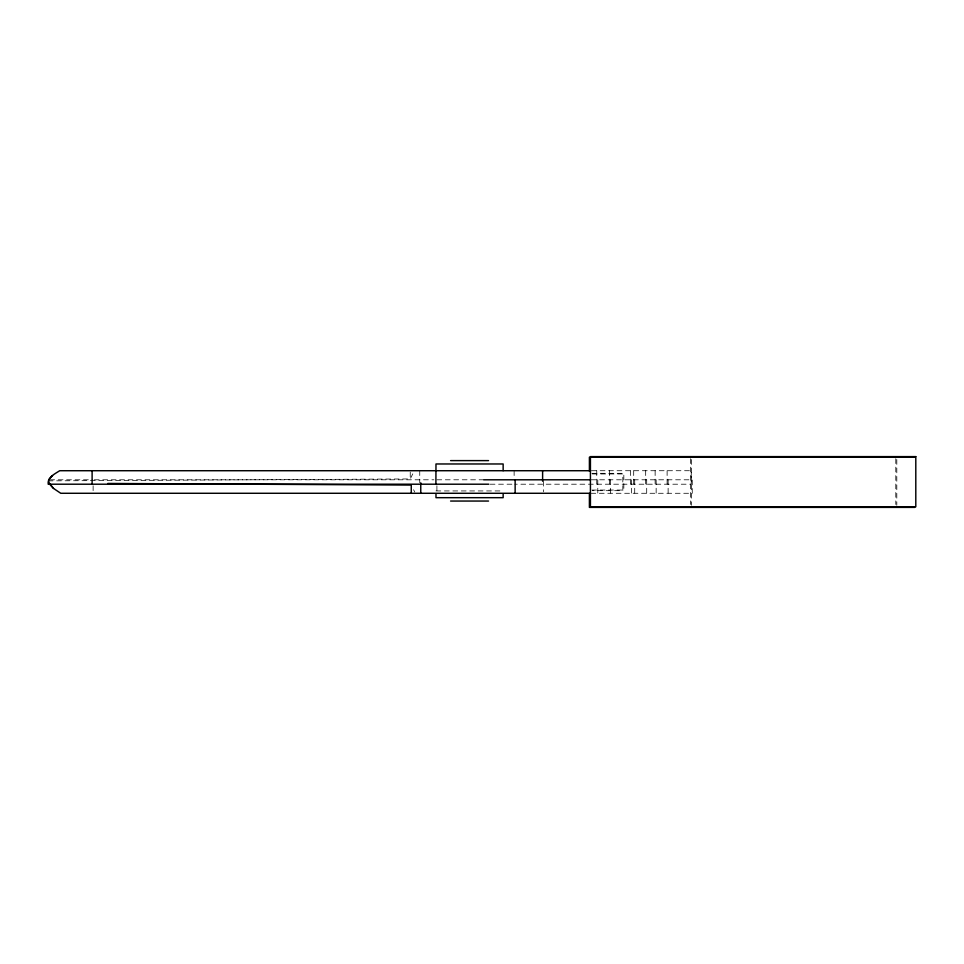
<?xml version="1.0" encoding="UTF-8"?>
<svg xmlns="http://www.w3.org/2000/svg" width="964" height="964" viewBox="0 0 964 964"><rect width="100%" height="100%" fill="white"/><g stroke="black" fill="none" stroke-linecap="round" stroke-linejoin="round"><path stroke-width="0.72" stroke-dasharray="4.82 3.62" d="M48.2 480.867L410.242 478.939L413.761 471.89M591.727 470.721L691.236 470.721L691.236 484.205L514.764 484.205M591.872 473.324L623.829 473.324L623.829 490.049L591.872 490.049M592.318 473.951L622.816 473.951L622.816 490.676L592.318 490.676M49.742 479.795L92.833 479.795M94.339 479.795L433.908 479.795M436.909 479.795L483.783 479.795M591.257 479.795L692.248 479.795L692.248 493.279L591.257 493.279M490.158 484.205L514.125 484.205M435.981 490.941L503.148 490.941M413.604 489.76L414.773 492.11M896.809 459.563L896.809 505.293M895.797 458.707L895.797 504.437M691.537 459.563L691.537 505.293M690.525 458.707L690.525 504.437M668.124 479.795L668.124 493.279M667.112 470.721L667.112 484.205M656.147 479.795L656.147 493.279M655.134 470.721L655.134 484.205M646.699 479.795L646.699 493.279M645.675 470.721L645.675 484.205M634.71 479.795L634.71 493.279M633.697 470.721L633.697 484.205M631.444 479.795L631.444 493.279M630.432 470.721L630.432 484.205M610.586 479.795L610.586 493.279M609.573 470.721L609.573 484.205M597.788 479.795L597.788 493.279M596.764 470.721L596.764 484.205M543.624 481.301L543.624 491.785M514.125 470.721L514.125 478.204M436.909 485.796L436.909 493.279M419.75 470.721L419.75 482.699M410.242 472.083L410.242 478.939M93.122 485.796L93.122 491.785"/><path stroke-width="1.45" d="M590.763 470.721L59.744 470.721C54.948 473.77 47.2 477.445 48.2 484.205L488.82 484.205M52.514 475.565L48.73 479.771L48.73 484.205M914.788 457.237L589.402 457.237L589.402 471.167M450.586 460.611L488.543 460.611M483.783 479.795L590.269 479.795M590.269 493.279L60.756 493.279L53.526 488.435L49.212 483.133M450.586 501.051L488.543 501.051M914.788 507.389L589.402 507.389L589.402 493.46M107.799 483.446L411.254 485.061L411.254 493.279M49.742 484.229L53.526 488.435M542.612 470.721L542.612 481.205M515.138 479.795L515.138 493.279M503.148 470.721L503.148 463.973L435.981 463.973L435.897 484.205M503.148 493.64L503.148 497.677L435.981 497.677L435.981 493.64M420.762 482.795L420.762 493.279M92.11 470.721L92.11 484.205M915.8 456.611L590.426 456.611L590.426 506.763L915.8 506.763L915.8 456.611"/></g></svg>
